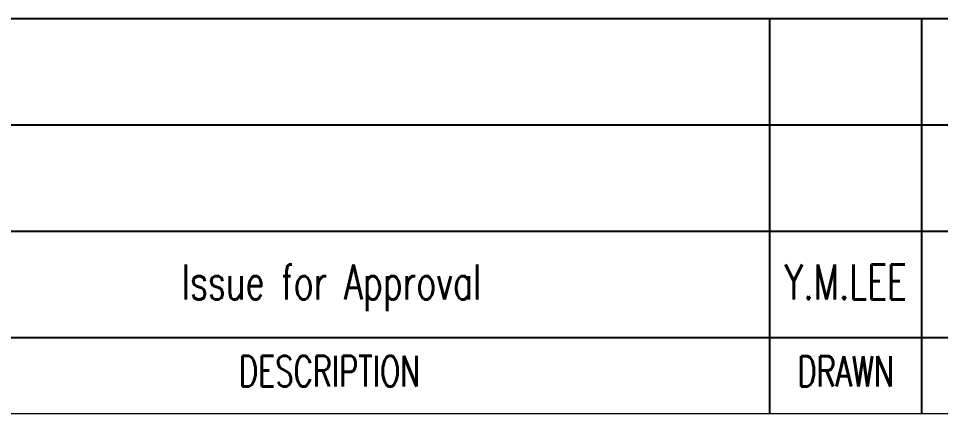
# Model space of a CAD drawing. Header units: millimetres. Extents: x 0 to 134087, y -49114 to 20834.
# Drawn here: x 79356 to 80875, y -27355 to -26705 of the extents above; entities that cross this region are included whole.
import ezdxf
from ezdxf.enums import TextEntityAlignment as Align

# ---------------------------------------------------------------- set-up
doc = ezdxf.new("R2010")
doc.units = ezdxf.units.MM
doc.header["$LTSCALE"] = 35
doc.layers.add('BODER', color=7, linetype='Continuous')
doc.layers.add('border', color=130, linetype='Continuous')
doc.styles.add('ROMANS', font='ROMANS.shx', dxfattribs={"width": 0.8})

# ---------------------------------------------------------------- blocks, each defined once
blk = doc.blocks.new('TITLE')
at = {"layer": 'BODER'}
for p, q in [((699.671, 122.966), (823.671, 122.966)), ((779.671, 96.966), (779.671, 122.966)), ((789.671, 96.966), (789.671, 122.966)), ((699.671, 115.966), (823.671, 115.966)), ((699.671, 108.966), (823.671, 108.966)), ((699.671, 101.966), (823.671, 101.966))]:
    blk.add_line(p, q, dxfattribs=at)
at = {"layer": 'border', "color": 7, "linetype": 'Continuous', "lineweight": 0}
blk.add_line((699.671, 96.966), (823.671, 96.966), dxfattribs=at)
blk.add_line((699.671, 96.966), (823.671, 96.966), dxfattribs=at)
at = {"layer": 'BODER', "style": 'ROMANS', "width": 0.7}
for s, p in [('DESCRIPTION', (750.676, 99.756)), ('DRAWN', (784.671, 99.749))]:
    blk.add_text(s, height=2, dxfattribs=at).set_placement(p, align=Align.MIDDLE)

msp = doc.modelspace()

# ---------------------------------------------------------------- block references
at = {"linetype": 'ByBlock', "xscale": 24.99999999749996, "yscale": 24.99999999749996, "zscale": 24.99999999749996}
msp.add_blockref('TITLE', (61101.6569, -29779.1804), dxfattribs=at)

# ---------------------------------------------------------------- texts
at = {"layer": 'BODER', "color": 7, "style": 'ROMANS', "width": 0.7}
msp.add_text('Issue for Approval', height=57.5, dxfattribs=at).set_placement((79871.674, -27138.4459), align=Align.MIDDLE_CENTER)
msp.add_text('Y.M.LEE', height=57.5, dxfattribs=at).set_placement((80718.4252, -27138.4459), align=Align.MIDDLE)

doc.saveas('drawing.dxf')
